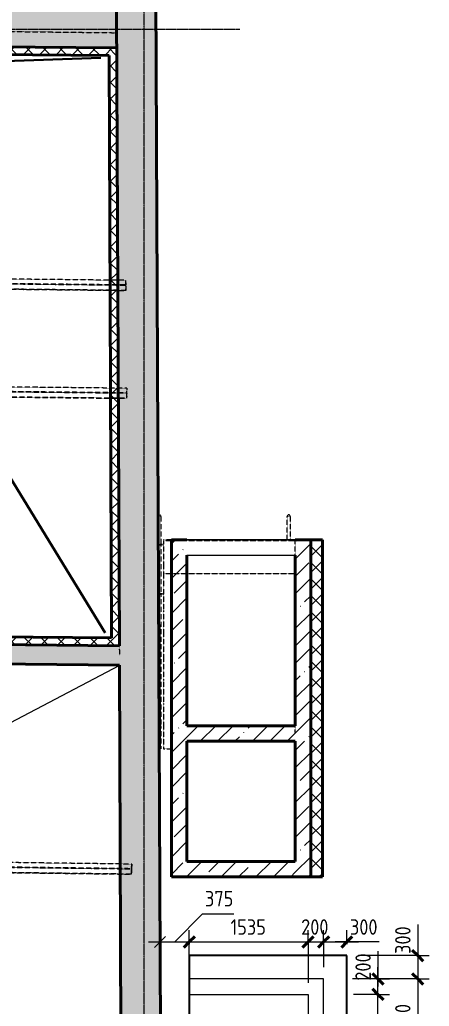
# Model space of a CAD drawing. Header units: millimetres. Extents: x -11886 to 71589, y -4690 to 48120.
# Drawn here: x 54301 to 59590, y 24251 to 36978 of the extents above; entities that cross this region are included whole.
import ezdxf

# ---------------------------------------------------------------- set-up
doc = ezdxf.new("R2010")
doc.units = ezdxf.units.MM
doc.linetypes.add('ADSK_Линия сетки', pattern=[25, 20, -2.5, 0, -2.5])
doc.linetypes.add('ADSK_Сверху', pattern=[4.5, 3, -1.5])
for name, color, linetype, lineweight in [('Каркас', 7, 'Continuous', 18), ('Лестницы', 7, 'Continuous', 18), ('Ограждение', 7, 'Continuous', 18), ('Оси', 7, 'Continuous', 9), ('Размеры', 7, 'Continuous', 9), ('Размеры-100', 7, 'Continuous', 9), ('Стены внутренние', 250, 'Continuous', 18), ('Стены наружные', 250, 'Continuous', 18)]:
    doc.layers.add(name, color=color, linetype=linetype, lineweight=lineweight)
doc.layers.add('Линии', color=7, linetype='Continuous', lineweight=9, true_color=0x00a600)
doc.styles.add('GOST Common_2', font='GOST_Common.ttf', dxfattribs={"width": 0.9, "height": 200})
doc.dimstyles.new('ADSK_Основной_2_мм_Округление_до_1_мм', dxfattribs={"dimscale": 304.8, "dimtxt": 201.142999, "dimasz": 0.463911, "dimexe": 0.492126, "dimexo": 0.492126, "dimgap": 0.098425, "dimtad": 1, "dimdec": 0, "dimdsep": 46, "dimtxsty": 'GOST Common_2', "dimblk1": 'OBLIQUE', "dimblk2": 'OBLIQUE', "dimsah": 1, "dimcen": 0.09, "dimdle": 0.492126, "dimazin": 2, "dimtfac": 1, "dimtdec": 4, "dimtix": 1, "dimtmove": 0, "dimatfit": 3, "dimfxl": 1, "dimtvp": 1, "dimtolj": 1, "dimtzin": 0, "dimlwd": 20, "dimlwe": 20, "dimarcsym": 2})
doc.dimstyles.new('ADSK_Основной_2_мм_Округление_до_1_мм_1', dxfattribs={"dimscale": 304.8, "dimtxt": 201.142999, "dimasz": 0.463911, "dimexe": 0.492126, "dimexo": 0.492126, "dimgap": 0.098425, "dimtad": 1, "dimdec": 0, "dimdsep": 46, "dimtxsty": 'GOST Common_2', "dimblk1": 'OBLIQUE', "dimblk2": 'OBLIQUE', "dimsah": 1, "dimcen": 0.09, "dimdle": 0.492126, "dimazin": 2, "dimtfac": 1, "dimtdec": 4, "dimtix": 1, "dimtmove": 1, "dimatfit": 3, "dimfxl": 1, "dimtvp": 1, "dimtolj": 1, "dimtzin": 0, "dimlwd": 20, "dimlwe": 20, "dimarcsym": 2})
pattern_1 = [(45, (0, 0), (-224.5064, 224.5064), []), (45, (224.5, 0), (-224.5064, 224.5064), [396.875, -79.375, 3.353, -76.022])]
pattern_2 = [(45, (0, 0), (-106.06602, 106.06602), []), (135, (0, 0), (-106.06602, -106.06602), [])]

# ---------------------------------------------------------------- blocks, each defined once
blk = doc.blocks.new('Типовая двутавровая балка _АСТО 20-93_ Балки - 130х360мм-784748-00 План подвала кладочный')
at = {"layer": 'Каркас', "color": 253, "linetype": 'ADSK_Сверху', "true_color": 0xaaaaaa}
for p, q in [((-3049.5, 67.5), (-3049.5, -62.5)), ((-3049.5, 67.5), (3049.5, 67.5)), ((3049.5, -62.5), (3049.5, 67.5)), ((-3049.5, -62.5), (3049.5, -62.5))]:
    blk.add_line(p, q, dxfattribs=at)
at = {"layer": 'Каркас', "color": 253, "linetype": 'ADSK_Сверху', "true_color": 0xb2b2b2}
for p, q in [((-3049.5, 3), (-3049.5, 67.5)), ((3049.5, 67.5), (-3049.5, 67.5)), ((-3049.5, 3), (3049.5, 3)), ((3049.5, 67.5), (3049.5, 3)), ((-3049.5, -62.5), (-3049.5, -3)), ((-3049.5, -3), (3049.5, -3)), ((-3049.5, -62.5), (3049.5, -62.5)), ((3049.5, -3), (3049.5, -62.5))]:
    blk.add_line(p, q, dxfattribs=at)
blk = doc.blocks.new('Типовая двутавровая балка _АСТО 20-93_ Балки - 130х360мм-785250-00 План подвала кладочный')
at = {"layer": 'Каркас', "color": 253, "linetype": 'ADSK_Сверху', "true_color": 0xaaaaaa}
for p, q in [((-3052.5, 67.5), (-3052.5, -62.5)), ((-3052.5, 67.5), (3052.5, 67.5)), ((3052.5, -62.5), (3052.5, 67.5)), ((-3052.5, -62.5), (3052.5, -62.5))]:
    blk.add_line(p, q, dxfattribs=at)
at = {"layer": 'Каркас', "color": 253, "linetype": 'ADSK_Сверху', "true_color": 0xb2b2b2}
for p, q in [((-3052.5, 3), (-3052.5, 67.5)), ((3052.5, 67.5), (-3052.5, 67.5)), ((-3052.5, 3), (3052.5, 3)), ((3052.5, 67.5), (3052.5, 3)), ((-3052.5, -62.5), (-3052.5, -3)), ((-3052.5, -3), (3052.5, -3)), ((-3052.5, -62.5), (3052.5, -62.5)), ((3052.5, -3), (3052.5, -62.5))]:
    blk.add_line(p, q, dxfattribs=at)
blk = doc.blocks.new('Типовая двутавровая балка _АСТО 20-93_ Балки - 130х360мм-785426-00 План подвала кладочный')
at = {"layer": 'Каркас', "color": 253, "linetype": 'ADSK_Сверху', "true_color": 0xaaaaaa}
for p, q in [((-3083.5, 67.5), (-3083.5, -62.5)), ((-3083.5, 67.5), (3083.5, 67.5)), ((3083.5, -62.5), (3083.5, 67.5)), ((-3083.5, -62.5), (3083.5, -62.5))]:
    blk.add_line(p, q, dxfattribs=at)
at = {"layer": 'Каркас', "color": 253, "linetype": 'ADSK_Сверху', "true_color": 0xb2b2b2}
for p, q in [((-3083.5, 3), (-3083.5, 67.5)), ((3083.5, 67.5), (-3083.5, 67.5)), ((-3083.5, 3), (3083.5, 3)), ((3083.5, 67.5), (3083.5, 3)), ((-3083.5, -62.5), (-3083.5, -3)), ((-3083.5, -3), (3083.5, -3)), ((-3083.5, -62.5), (3083.5, -62.5)), ((3083.5, -3), (3083.5, -62.5))]:
    blk.add_line(p, q, dxfattribs=at)
blk = doc.blocks.new('Монолитная лестница - Марш_Внутренний_-2522141-00 План подвала кладочный')
at = {"layer": 'Лестницы', "color": 253, "linetype": 'ADSK_Сверху', "true_color": 0xaaaaaa}
for p, q in [((56159, 30270), (56159, 30255)), ((57859, 30270), (56159, 30270)), ((57859, 30255), (56159, 30255)), ((57859, 30255), (57859, 30270))]:
    blk.add_line(p, q, dxfattribs=at)
blk = doc.blocks.new('Монолитная лестница - ___-2522140-00 План подвала кладочный')
at = {"layer": 'Лестницы', "color": 253, "linetype": 'ADSK_Сверху', "true_color": 0xaaaaaa}
for p, q in [((56159, 30255), (56159, 29955)), ((57859, 30255), (56159, 30255)), ((57859, 29955), (57859, 30255)), ((56159, 29955), (56159, 29830)), ((57859, 29830), (57859, 29955)), ((56159, 29830), (56159, 29655)), ((57859, 29830), (56159, 29830)), ((57859, 29655), (57859, 29830)), ((56159, 29655), (56159, 29355)), ((57859, 29355), (57859, 29655)), ((56159, 29355), (56159, 29055)), ((57859, 29055), (57859, 29355)), ((56159, 29055), (56159, 28755)), ((57859, 28755), (57859, 29055)), ((56159, 28755), (56159, 28455)), ((57859, 28455), (57859, 28755)), ((56159, 28455), (56159, 28155)), ((57859, 28155), (57859, 28455)), ((56159, 28155), (56159, 27855)), ((57859, 27855), (57859, 28155)), ((56159, 27855), (56159, 27570)), ((57859, 27783), (57859, 27855)), ((56159, 27570), (56259, 27570))]:
    blk.add_line(p, q, dxfattribs=at)
blk.add_blockref('Монолитная лестница - Марш_Внутренний_-2522141-00 План подвала кладочный', (0, 0))
blk = doc.blocks.new('Монолитный марш - Марш_Внутренний_-2522141-00 План подвала кладочный')
at = {"layer": 'Лестницы', "color": 253, "linetype": 'ADSK_Сверху', "true_color": 0xaaaaaa}
for p, q in [((56159, 30270), (56159, 30255)), ((57859, 30270), (56159, 30270)), ((57859, 30255), (56159, 30255)), ((57859, 30255), (57859, 30270))]:
    blk.add_line(p, q, dxfattribs=at)
blk = doc.blocks.new('Ограждение - D40-V7-00 План подвала кладочный')
at = {"layer": 'Ограждение', "color": 253, "linetype": 'ADSK_Сверху', "true_color": 0xaaaaaa, "flags": 128}
for points in [[(20, 0), (20, 1), (20, 2), (20, 2), (20, 3), (20, 4), (19, 5), (19, 6), (19, 6), (19, 7), (18, 8), (18, 9), (18, 9), (17, 10), (17, 11), (17, 11), (16, 12), (16, 13), (15, 13), (14, 14), (14, 14), (13, 15), (13, 15), (12, 16), (11, 16), (11, 17), (10, 17), (9, 18), (9, 18), (8, 18), (7, 19), (6, 19), (6, 19), (5, 19), (4, 20), (3, 20), (3, 20), (2, 20), (1, 20), (0, 20), (0, 20)], [(0, -20), (1, -20), (2, -20), (2, -20), (3, -20), (4, -20), (5, -19), (6, -19), (6, -19), (7, -19), (8, -18), (9, -18), (9, -18), (10, -17), (11, -17), (11, -17), (12, -16), (13, -16), (13, -15), (14, -14), (14, -14), (15, -13), (15, -13), (16, -12), (16, -11), (17, -11), (17, -10), (18, -9), (18, -9), (18, -8), (19, -7), (19, -6), (19, -6), (19, -5), (20, -4), (20, -3), (20, -3), (20, -2), (20, -1), (20, 0), (20, 0)]]:
    blk.add_lwpolyline(points, dxfattribs=at)
blk = doc.blocks.new('Ограждение - D40-V8-00 План подвала кладочный')
at = {"layer": 'Ограждение', "color": 253, "linetype": 'ADSK_Сверху', "true_color": 0xaaaaaa, "flags": 128}
for points in [[(20, 0), (20, 1), (20, 2), (20, 2), (20, 3), (20, 4), (19, 5), (19, 6), (19, 6), (19, 7), (18, 8), (18, 9), (18, 9), (17, 10), (17, 11), (17, 11), (16, 12), (16, 13), (15, 13), (14, 14), (14, 14), (13, 15)], [(5, -19), (6, -19), (6, -19), (7, -19), (8, -18), (9, -18), (9, -18), (10, -17), (11, -17), (11, -17), (12, -16), (13, -16), (13, -15), (14, -14), (14, -14), (15, -13), (15, -13), (16, -12), (16, -11), (17, -11), (17, -10), (18, -9), (18, -9), (18, -8), (19, -7), (19, -6), (19, -6), (19, -5), (20, -4), (20, -3), (20, -3), (20, -2), (20, -1), (20, 0), (20, 0)]]:
    blk.add_lwpolyline(points, dxfattribs=at)
blk = doc.blocks.new('Ограждение - D40-V9-00 План подвала кладочный')
at = {"layer": 'Ограждение', "color": 253, "linetype": 'ADSK_Сверху', "true_color": 0xaaaaaa, "flags": 128}
for points in [[(20, 0), (20, 1), (20, 2), (20, 2), (20, 3), (20, 4), (19, 5), (19, 6), (19, 6), (19, 7), (18, 8), (18, 9), (18, 9), (17, 10), (17, 11), (17, 11), (16, 12), (16, 13), (15, 13), (14, 14), (14, 14), (13, 15), (13, 15), (12, 16), (11, 16), (11, 17), (10, 17), (9, 18), (9, 18), (8, 18), (7, 19), (6, 19), (6, 19), (5, 19), (4, 20), (3, 20), (3, 20), (2, 20), (1, 20), (0, 20), (0, 20)], [(0, -20), (1, -20), (2, -20), (2, -20), (3, -20), (4, -20), (5, -19), (6, -19), (6, -19), (7, -19), (8, -18), (9, -18), (9, -18), (10, -17), (11, -17), (11, -17), (12, -16), (13, -16), (13, -15), (14, -14), (14, -14), (15, -13), (15, -13), (16, -12), (16, -11), (17, -11), (17, -10), (18, -9), (18, -9), (18, -8), (19, -7), (19, -6), (19, -6), (19, -5), (20, -4), (20, -3), (20, -3), (20, -2), (20, -1), (20, 0), (20, 0)]]:
    blk.add_lwpolyline(points, dxfattribs=at)
blk = doc.blocks.new('Ограждение - D40-V4-00 План подвала кладочный')
at = {"layer": 'Ограждение', "color": 253, "linetype": 'ADSK_Сверху', "true_color": 0xaaaaaa, "flags": 128}
for points in [[(9, 18), (9, 18), (8, 18), (7, 19), (6, 19), (6, 19), (5, 19), (4, 20)], [(5, -19), (6, -19), (6, -19), (7, -19), (8, -18), (9, -18), (9, -18), (10, -17), (11, -17), (11, -17), (12, -16), (13, -16), (13, -15), (14, -14), (14, -14), (15, -13), (15, -13), (16, -12), (16, -11), (17, -11), (17, -10), (18, -9), (18, -9), (18, -8), (19, -7), (19, -6), (19, -6), (19, -5), (20, -4), (20, -3), (20, -3), (20, -2), (20, -1), (20, 0), (20, 0)], [(20, 0), (20, 1), (20, 2), (20, 2), (20, 3), (20, 4), (19, 5), (19, 6), (19, 6), (19, 7), (18, 8), (18, 9), (18, 9), (17, 10), (17, 11), (17, 11), (16, 12), (16, 13), (15, 13), (14, 14), (14, 14), (13, 15), (13, 15), (12, 16), (11, 16), (11, 17), (10, 17)]]:
    blk.add_lwpolyline(points, dxfattribs=at)
blk = doc.blocks.new('Тип перил - D40-V10-00 План подвала кладочный')
at = {"layer": 'Ограждение', "color": 253, "linetype": 'ADSK_Сверху', "true_color": 0xaaaaaa, "flags": 128}
for points in [[(20, 0), (20, 1), (20, 2), (20, 2), (20, 3), (20, 4), (19, 5), (19, 6), (19, 6), (19, 7), (18, 8), (18, 9), (18, 9), (17, 10), (17, 11), (17, 11), (16, 12), (16, 13), (15, 13), (14, 14), (14, 14), (13, 15)], [(5, -19), (6, -19), (6, -19), (7, -19), (8, -18), (9, -18), (9, -18), (10, -17), (11, -17), (11, -17), (12, -16), (13, -16), (13, -15), (14, -14), (14, -14), (15, -13), (15, -13), (16, -12), (16, -11), (17, -11), (17, -10), (18, -9), (18, -9), (18, -8), (19, -7), (19, -6), (19, -6), (19, -5), (20, -4), (20, -3), (20, -3), (20, -2), (20, -1), (20, 0), (20, 0)]]:
    blk.add_lwpolyline(points, dxfattribs=at)
blk = doc.blocks.new('Тип перил - Перила_Внутренний_-2522170-00 План подвала кладочный')
at = {"layer": 'Ограждение', "color": 253, "linetype": 'ADSK_Сверху', "true_color": 0xaaaaaa, "flags": 128}
for points in [[(56125, 27867), (56125, 27868), (56125, 27870)], [(56125, 27859), (56125, 27860), (56125, 27861), (56125, 27863), (56125, 27864), (56125, 27865), (56125, 27866)]]:
    blk.add_lwpolyline(points, dxfattribs=at)
blk = doc.blocks.new('Тип перил - D40-V5-00 План подвала кладочный')
at = {"layer": 'Ограждение', "color": 253, "linetype": 'ADSK_Сверху', "true_color": 0xaaaaaa, "flags": 128}
for points in [[(20, 0), (20, 1), (20, 2), (20, 2), (20, 3), (20, 4), (19, 5), (19, 6), (19, 6), (19, 7), (18, 8), (18, 9), (18, 9), (17, 10), (17, 11), (17, 11), (16, 12), (16, 13), (15, 13), (14, 14), (14, 14), (13, 15), (13, 15), (12, 16), (11, 16), (11, 17), (10, 17), (9, 18), (9, 18), (8, 18), (7, 19), (6, 19), (6, 19), (5, 19), (4, 20), (3, 20), (3, 20), (2, 20), (1, 20), (0, 20), (0, 20)], [(0, -20), (1, -20), (2, -20), (2, -20), (3, -20), (4, -20), (5, -19), (6, -19), (6, -19), (7, -19), (8, -18), (9, -18), (9, -18), (10, -17), (11, -17), (11, -17), (12, -16), (13, -16), (13, -15), (14, -14), (14, -14), (15, -13), (15, -13), (16, -12), (16, -11), (17, -11), (17, -10), (18, -9), (18, -9), (18, -8), (19, -7), (19, -6), (19, -6), (19, -5), (20, -4), (20, -3), (20, -3), (20, -2), (20, -1), (20, 0), (20, 0)]]:
    blk.add_lwpolyline(points, dxfattribs=at)
blk = doc.blocks.new('Тип перил - Перила_Внутренний_-2522184-00 План подвала кладочный')
at = {"layer": 'Ограждение', "color": 253, "linetype": 'ADSK_Сверху', "true_color": 0xaaaaaa}
for p, q in [((56085, 30281), (56085, 30570)), ((56125, 30570), (56085, 30570)), ((56125, 30570), (56125, 30281)), ((56085, 30141), (56085, 30252)), ((56125, 30252), (56125, 30213)), ((56125, 30198), (56125, 29577)), ((56125, 29562), (56125, 27872)), ((56125, 27859), (56125, 27570))]:
    blk.add_line(p, q, dxfattribs=at)
at = {"layer": 'Ограждение', "color": 253, "linetype": 'ADSK_Сверху', "true_color": 0xaaaaaa, "flags": 128}
for points in [[(56085, 30252), (56085, 30254), (56085, 30257), (56085, 30259), (56085, 30262), (56085, 30265), (56085, 30268), (56085, 30270), (56085, 30273), (56085, 30276), (56085, 30279), (56085, 30281)], [(56125, 30281), (56125, 30278), (56125, 30275), (56125, 30272), (56125, 30270), (56125, 30267), (56125, 30264), (56125, 30262), (56125, 30259), (56125, 30256), (56125, 30254), (56125, 30252)], [(56125, 27859), (56125, 27860), (56125, 27861), (56125, 27863), (56125, 27864), (56125, 27865), (56125, 27866), (56125, 27867), (56125, 27868), (56125, 27870), (56125, 27871), (56125, 27872)]]:
    blk.add_lwpolyline(points, dxfattribs=at)
blk = doc.blocks.new('Тип перил - D40-138916-00 План подвала кладочный')
at = {"layer": 'Ограждение', "color": 253, "linetype": 'ADSK_Сверху', "true_color": 0xaaaaaa, "flags": 128}
for points in [[(9, 18), (9, 18), (8, 18), (7, 19), (6, 19), (6, 19), (5, 19), (4, 20)], [(5, -19), (6, -19), (6, -19), (7, -19), (8, -18), (9, -18), (9, -18), (10, -17), (11, -17), (11, -17), (12, -16), (13, -16), (13, -15), (14, -14), (14, -14), (15, -13), (15, -13), (16, -12), (16, -11), (17, -11), (17, -10), (18, -9), (18, -9), (18, -8), (19, -7), (19, -6), (19, -6), (19, -5), (20, -4), (20, -3), (20, -3), (20, -2), (20, -1), (20, 0), (20, 0)], [(20, 0), (20, 1), (20, 2), (20, 2), (20, 3), (20, 4), (19, 5), (19, 6), (19, 6), (19, 7), (18, 8), (18, 9), (18, 9), (17, 10), (17, 11), (17, 11), (16, 12), (16, 13), (15, 13), (14, 14), (14, 14), (13, 15), (13, 15), (12, 16), (11, 16), (11, 17), (10, 17)]]:
    blk.add_lwpolyline(points, dxfattribs=at)
blk = doc.blocks.new('Тип перил - Перила_Внутренний_-2522212-00 План подвала кладочный')
at = {"layer": 'Ограждение', "color": 253, "linetype": 'ADSK_Сверху', "true_color": 0xaaaaaa}
for p, q in [((57755, 30281), (57755, 30570)), ((57795, 30570), (57755, 30570)), ((57795, 30570), (57795, 30281))]:
    blk.add_line(p, q, dxfattribs=at)
at = {"layer": 'Ограждение', "color": 253, "linetype": 'ADSK_Сверху', "true_color": 0xaaaaaa, "flags": 128}
for points in [[(57755, 30270), (57755, 30273), (57755, 30276), (57755, 30279), (57755, 30281)], [(57795, 30281), (57795, 30278), (57795, 30275), (57795, 30272), (57795, 30270)]]:
    blk.add_lwpolyline(points, dxfattribs=at)
blk = doc.blocks.new('ADSK_Ограждение_Опоры_Г_образная - D15 высота60 консоль80-V11-00 План подвала кладочный')
at = {"layer": 'Ограждение', "color": 253, "linetype": 'ADSK_Сверху', "true_color": 0xaaaaaa}
for p, q in [((-8, 15), (-8, 55)), ((7, 55), (7, 15))]:
    blk.add_line(p, q, dxfattribs=at)
at = {"layer": 'Ограждение', "color": 253, "linetype": 'ADSK_Сверху', "true_color": 0xaaaaaa, "flags": 128}
for points in [[(-8, 0), (-8, 0), (-8, 0), (-8, 0), (-8, 0), (-8, 0), (-8, 0), (-8, 1), (-8, 1), (-8, 1), (-8, 1), (-8, 1), (-8, 2), (-8, 2), (-8, 2), (-8, 3), (-8, 3), (-8, 3), (-8, 4), (-8, 4), (-8, 5), (-8, 5), (-8, 5), (-8, 6), (-8, 6), (-8, 7), (-8, 7), (-8, 8), (-8, 8), (-8, 9), (-8, 10), (-8, 10), (-8, 11), (-8, 11), (-8, 12), (-8, 12), (-8, 13), (-8, 14), (-8, 14), (-8, 15), (-8, 15)], [(7, 15), (7, 14), (7, 14), (7, 13), (7, 13), (7, 12), (7, 11), (7, 11), (7, 10), (7, 10), (7, 9), (7, 9), (7, 8), (7, 8), (7, 7), (7, 7), (7, 6), (7, 6), (7, 5), (7, 5), (7, 4), (7, 4), (7, 3), (7, 3), (7, 3), (7, 2), (7, 2), (7, 2), (7, 1), (7, 1), (7, 1), (7, 1), (7, 1), (7, 0), (7, 0), (7, 0), (7, 0), (7, 0), (7, 0), (7, 0)]]:
    blk.add_lwpolyline(points, dxfattribs=at)
blk = doc.blocks.new('ADSK_Ограждение_Опоры_Г_образная - D15 высота60 консоль80-V12-00 План подвала кладочный')
at = {"layer": 'Ограждение', "color": 253, "linetype": 'ADSK_Сверху', "true_color": 0xaaaaaa}
for p, q in [((-8, 15), (-8, 55)), ((7, 55), (7, 15))]:
    blk.add_line(p, q, dxfattribs=at)
at = {"layer": 'Ограждение', "color": 253, "linetype": 'ADSK_Сверху', "true_color": 0xaaaaaa, "flags": 128}
for points in [[(-8, 0), (-8, 0), (-8, 0), (-8, 0), (-8, 0), (-8, 0), (-8, 0), (-8, 1), (-8, 1), (-8, 1), (-8, 1), (-8, 1), (-8, 2), (-8, 2), (-8, 2), (-8, 3), (-8, 3), (-8, 3), (-8, 4), (-8, 4), (-8, 5), (-8, 5), (-8, 5), (-8, 6), (-8, 6), (-8, 7), (-8, 7), (-8, 8), (-8, 8), (-8, 9), (-8, 10), (-8, 10), (-8, 11), (-8, 11), (-8, 12), (-8, 12), (-8, 13), (-8, 14), (-8, 14), (-8, 15), (-8, 15)], [(7, 15), (7, 14), (7, 14), (7, 13), (7, 13), (7, 12), (7, 11), (7, 11), (7, 10), (7, 10), (7, 9), (7, 9), (7, 8), (7, 8), (7, 7), (7, 7), (7, 6), (7, 6), (7, 5), (7, 5), (7, 4), (7, 4), (7, 3), (7, 3), (7, 3), (7, 2), (7, 2), (7, 2), (7, 1), (7, 1), (7, 1), (7, 1), (7, 1), (7, 0), (7, 0), (7, 0), (7, 0), (7, 0), (7, 0), (7, 0)]]:
    blk.add_lwpolyline(points, dxfattribs=at)
blk = doc.blocks.new('DIMBLOCK79-00 План подвала кладочный')
at = {"layer": 'Размеры-100', "lineweight": 20, "transparency": 16777216}
for p, q in [((59440, 25305), (59440, 24926)), ((59440, 25054), (59440, 24604)), ((59440, 24904), (58674, 24904)), ((59440, 24926), (59440, 24754)), ((59440, 24904), (59590, 24904)), ((59440, 24604), (58599, 24604)), ((59440, 24604), (59590, 24604))]:
    blk.add_line(p, q, dxfattribs=at)
at = {"layer": 'Размеры-100', "lineweight": 40, "transparency": 16777216}
for p, q in [((59440, 24904), (59369, 24974)), ((59440, 24904), (59510, 24833)), ((59440, 24604), (59369, 24674)), ((59440, 24604), (59510, 24533))]:
    blk.add_line(p, q, dxfattribs=at)
at = {"layer": 'Размеры-100', "color": 0, "lineweight": 20, "transparency": 16777216, "insert": (59148, 24926), "char_height": 200, "width": 454.11, "attachment_point": 1, "rotation": 90, "line_spacing_factor": 1.022761, "style": 'GOST Common_2'}
blk.add_mtext('300', dxfattribs=at)
blk = doc.blocks.new('_Oblique')
at = {"color": 0, "linetype": 'ByBlock', "lineweight": -2}
blk.add_line((-0.5, -0.5), (0.5, 0.5), dxfattribs=at)
blk = doc.blocks.new('DIMBLOCK80-00 План подвала кладочный')
at = {"layer": 'Размеры-100', "lineweight": 20, "transparency": 16777216}
for p, q in [((59440, 24604), (58599, 24604)), ((59440, 24604), (59440, 23524)), ((59440, 24604), (59590, 24604)), ((59440, 23524), (58610, 23524)), ((59440, 23524), (59590, 23524))]:
    blk.add_line(p, q, dxfattribs=at)
at = {"layer": 'Размеры-100', "lineweight": 40, "transparency": 16777216}
for p, q in [((59440, 24604), (59369, 24674)), ((59440, 24604), (59510, 24533)), ((59440, 23524), (59369, 23594)), ((59440, 23524), (59510, 23453))]:
    blk.add_line(p, q, dxfattribs=at)
at = {"layer": 'Размеры-100', "color": 0, "lineweight": 20, "transparency": 16777216, "insert": (59148, 23830), "char_height": 200, "width": 560.47, "attachment_point": 1, "rotation": 90, "line_spacing_factor": 1.022761, "style": 'GOST Common_2'}
blk.add_mtext('1080', dxfattribs=at)
blk = doc.blocks.new('DIMBLOCK97-00 План подвала кладочный')
at = {"layer": 'Размеры-100', "lineweight": 40, "transparency": 16777216}
for p, q in [((58926, 24404), (58856, 24474)), ((58926, 24404), (58997, 24333)), ((58926, 23524), (58856, 23594)), ((58926, 23524), (58997, 23453))]:
    blk.add_line(p, q, dxfattribs=at)
at = {"layer": 'Размеры-100', "lineweight": 20, "transparency": 16777216}
for p, q in [((58926, 24404), (58610, 24404)), ((58926, 23524), (58926, 24404)), ((58926, 24404), (59076, 24404)), ((58926, 23524), (58610, 23524)), ((58926, 23524), (59076, 23524))]:
    blk.add_line(p, q, dxfattribs=at)
at = {"layer": 'Размеры-100', "color": 0, "lineweight": 20, "transparency": 16777216, "insert": (58635, 23775), "char_height": 200, "width": 454.11, "attachment_point": 1, "rotation": 90, "line_spacing_factor": 1.022761, "style": 'GOST Common_2'}
blk.add_mtext('880', dxfattribs=at)
blk = doc.blocks.new('DIMBLOCK98-00 План подвала кладочный')
at = {"layer": 'Размеры-100', "lineweight": 20, "transparency": 16777216}
for p, q in [((58926, 24960), (58926, 24581)), ((58926, 24404), (58926, 24754)), ((58926, 24604), (58599, 24604)), ((58926, 24604), (59076, 24604)), ((58926, 24581), (58926, 24504)), ((58926, 24404), (58610, 24404)), ((58926, 24404), (59076, 24404))]:
    blk.add_line(p, q, dxfattribs=at)
at = {"layer": 'Размеры-100', "lineweight": 40, "transparency": 16777216}
for p, q in [((58926, 24604), (58856, 24674)), ((58926, 24604), (58997, 24533)), ((58926, 24404), (58856, 24474)), ((58926, 24404), (58997, 24333))]:
    blk.add_line(p, q, dxfattribs=at)
at = {"layer": 'Размеры-100', "color": 0, "lineweight": 20, "transparency": 16777216, "insert": (58635, 24581), "char_height": 200, "width": 454.11, "attachment_point": 1, "rotation": 90, "line_spacing_factor": 1.022761, "style": 'GOST Common_2'}
blk.add_mtext('200', dxfattribs=at)
blk = doc.blocks.new('DIMBLOCK99-00 План подвала кладочный')
at = {"layer": 'Размеры-100', "lineweight": 20, "transparency": 16777216}
for p, q in [((56489, 25081), (56489, 25231)), ((58024, 25081), (58024, 25231)), ((56339, 25081), (58024, 25081)), ((56489, 25081), (56489, 25054)), ((58024, 25081), (58024, 24554))]:
    blk.add_line(p, q, dxfattribs=at)
at = {"layer": 'Размеры-100', "lineweight": 40, "transparency": 16777216}
for p, q in [((56489, 25081), (56419, 25011)), ((56489, 25081), (56560, 25152)), ((58024, 25081), (57953, 25011)), ((58024, 25081), (58095, 25152))]:
    blk.add_line(p, q, dxfattribs=at)
at = {"layer": 'Размеры-100', "color": 0, "lineweight": 20, "transparency": 16777216, "insert": (57023, 25373), "char_height": 200, "width": 560.47, "attachment_point": 1, "line_spacing_factor": 1.022761, "style": 'GOST Common_2'}
blk.add_mtext('1535', dxfattribs=at)
blk = doc.blocks.new('DIMBLOCK100-00 План подвала кладочный')
at = {"layer": 'Размеры-100', "lineweight": 20, "transparency": 16777216}
for p, q in [((58024, 25081), (58024, 25231)), ((58224, 25081), (58224, 25231)), ((58024, 25081), (58224, 25081)), ((58024, 25081), (58024, 24554)), ((58224, 25081), (58224, 24754))]:
    blk.add_line(p, q, dxfattribs=at)
at = {"layer": 'Размеры-100', "lineweight": 40, "transparency": 16777216}
for p, q in [((58024, 25081), (57953, 25011)), ((58024, 25081), (58095, 25152)), ((58224, 25081), (58153, 25011)), ((58224, 25081), (58295, 25152))]:
    blk.add_line(p, q, dxfattribs=at)
at = {"layer": 'Размеры-100', "color": 0, "lineweight": 20, "transparency": 16777216, "insert": (57935, 25373), "char_height": 200, "width": 454.11, "attachment_point": 1, "line_spacing_factor": 1.022761, "style": 'GOST Common_2'}
blk.add_mtext('200', dxfattribs=at)
blk = doc.blocks.new('DIMBLOCK101-00 План подвала кладочный')
at = {"layer": 'Размеры-100', "lineweight": 20, "transparency": 16777216}
for p, q in [((58224, 25081), (58224, 25231)), ((58524, 25081), (58524, 25231)), ((58224, 25081), (58674, 25081)), ((58224, 25081), (58224, 24754)), ((58565, 25081), (58374, 25081)), ((58524, 25081), (58524, 25054)), ((58943, 25081), (58565, 25081))]:
    blk.add_line(p, q, dxfattribs=at)
at = {"layer": 'Размеры-100', "lineweight": 40, "transparency": 16777216}
for p, q in [((58224, 25081), (58153, 25011)), ((58224, 25081), (58295, 25152)), ((58524, 25081), (58454, 25011)), ((58524, 25081), (58595, 25152))]:
    blk.add_line(p, q, dxfattribs=at)
at = {"layer": 'Размеры-100', "color": 0, "lineweight": 20, "transparency": 16777216, "insert": (58565, 25373), "char_height": 200, "width": 454.11, "attachment_point": 1, "line_spacing_factor": 1.022761, "style": 'GOST Common_2'}
blk.add_mtext('300', dxfattribs=at)
blk = doc.blocks.new('DIMBLOCK181-00 План подвала кладочный')
at = {"layer": 'Defpoints', "color": 0, "transparency": 16777216}
for p in [(56489, 25081), (56114, 24904), (56489, 24583)]:
    blk.add_point(p, dxfattribs=at)
at = {"layer": 'Размеры', "color": 0, "lineweight": 20, "transparency": 16777216}
for p, q in [((56302, 25081), (56663, 25443)), ((56663, 25443), (57065, 25443)), ((56114, 25054), (56114, 25231)), ((56489, 24733), (56489, 25231)), ((55964, 25081), (56639, 25081))]:
    blk.add_line(p, q, dxfattribs=at)
at = {"layer": 'Размеры', "color": 0, "lineweight": 20, "transparency": 16777216, "xscale": 141.4, "yscale": 141.4, "zscale": 141.4, "rotation": 180}
blk.add_blockref('_Oblique', (56114, 25081), dxfattribs=at)
at = {"layer": 'Размеры', "color": 0, "lineweight": 20, "transparency": 16777216, "xscale": 141.4, "yscale": 141.4, "zscale": 141.4}
blk.add_blockref('_Oblique', (56489, 25081), dxfattribs=at)
at = {"layer": 'Размеры', "color": 0, "lineweight": 20, "transparency": 16777216, "insert": (56693, 25739), "char_height": 200, "width": 454.11, "attachment_point": 1, "line_spacing_factor": 1.022761, "style": 'GOST Common_2'}
blk.add_mtext('\\A1;375', dxfattribs=at)

msp = doc.modelspace()

# ---------------------------------------------------------------- hatches: boundary and pattern name
at = {"layer": 'Стены внутренние', "true_color": 0xc0c0c0}
h = msp.add_hatch(color=9, dxfattribs=at)
h.paths.add_polyline_path([(55553.51, 36617.32), (55551.31, 37127.35), (48703.88, 37173.76), (48700.42, 36663.78), (55551.31, 36617.33)])
h.paths.add_polyline_path([(47700.45, 36670.56), (47703.9, 37180.55), (46543.21, 37188.42), (46543.84, 36678.4), (46597.12, 36678.04)])
at = {"layer": 'Стены внутренние', "lineweight": 9}
h = msp.add_hatch(dxfattribs=at)
h.set_pattern_fill('FP_2', color=256, style=0, pattern_type=2)
h.set_pattern_definition(pattern_2)
h.paths.add_polyline_path([(55553.95, 36517.31), (55553.51, 36617.32), (49671.81, 36657.19), (49671.99, 36557.19), (55553.51, 36517.32)])
h = msp.add_hatch(dxfattribs=at)
h.set_pattern_fill('FP_2', color=256, style=0, pattern_type=2)
h.set_pattern_definition(pattern_2)
h.paths.add_polyline_path([(55586.46, 29002.53), (55553.51, 36517.32), (55453.94, 36517.99), (55486.45, 29003.45), (55555.63, 29002.81)])
h = msp.add_hatch(dxfattribs=at)
h.set_pattern_fill('FP_5', color=256, style=0, pattern_type=2)
h.set_pattern_definition(pattern_1)
h.paths.add_polyline_path([(56259.34, 26119.92), (56459.34, 26119.92), (56459.34, 30269.92), (56259.34, 30269.92), (56259.34, 26277.36)])
h = msp.add_hatch(dxfattribs=at)
h.set_pattern_fill('FP_5', color=256, style=0, pattern_type=2)
h.set_pattern_definition(pattern_1)
h.paths.add_polyline_path([(58059.34, 25919.92), (58059.34, 30269.92), (57859.34, 30269.92), (57859.34, 25919.92)])
h = msp.add_hatch(dxfattribs=at)
h.set_pattern_fill('FP_2', color=256, style=0, pattern_type=2)
h.set_pattern_definition(pattern_2)
h.paths.add_polyline_path([(58059.34, 25919.92), (58209.34, 25919.92), (58209.34, 30269.92), (58059.34, 30269.92), (58059.34, 26277.36)])
h = msp.add_hatch(dxfattribs=at)
h.set_pattern_fill('FP_2', color=256, style=0, pattern_type=2)
h.set_pattern_definition(pattern_2)
h.paths.add_polyline_path([(55586.89, 28902.52), (55586.46, 29002.53), (49685.02, 29055.81), (49685.63, 28956.72), (55555.63, 28902.81)])
at = {"layer": 'Стены внутренние', "true_color": 0xc0c0c0}
msp.add_hatch(color=9, dxfattribs=at).paths.add_polyline_path([(55587.97, 28652.5), (55586.89, 28902.52), (49685.19, 28956.73), (49685.63, 28706.71), (55555.63, 28652.8)])
at = {"layer": 'Стены внутренние', "lineweight": 9}
h = msp.add_hatch(dxfattribs=at)
h.set_pattern_fill('FP_5', color=256, style=0, pattern_type=2)
h.set_pattern_definition(pattern_1)
h.paths.add_polyline_path([(56459.34, 27669.92), (57859.34, 27669.92), (57859.34, 27869.92), (56459.34, 27869.92), (56459.34, 27692.49)])
h = msp.add_hatch(dxfattribs=at)
h.set_pattern_fill('FP_5', color=256, style=0, pattern_type=2)
h.set_pattern_definition(pattern_1)
h.paths.add_polyline_path([(56259.34, 25919.92), (57859.34, 25919.92), (57859.34, 26119.92), (56259.34, 26119.92)])
at = {"layer": 'Стены наружные', "true_color": 0xc0c0c0}
msp.add_hatch(color=9, dxfattribs=at).paths.add_polyline_path([(55665.45, 20977.32), (56131.19, 20977.32), (56035.39, 43119.21), (55525.38, 43119.21), (55621.18, 20977.32)])

# ---------------------------------------------------------------- linework, layer by layer
msp.add_lwpolyline([(58524.05, 24903.79), (56489.05, 24903.79), (56489.05, 17763.79), (58524.05, 17763.79)], close=True)
at = {"layer": 'Лестницы', "color": 253, "linetype": 'ADSK_Сверху', "true_color": 0xaaaaaa}
for p, q in [((56159.34, 30254.92), (56159.34, 29954.92)), ((57859.34, 30254.92), (56159.34, 30254.92)), ((57859.34, 29954.92), (57859.34, 30254.92)), ((56159.34, 29954.92), (56159.34, 29830.18)), ((57859.34, 29830.18), (57859.34, 29954.92)), ((56159.34, 29830.18), (56159.34, 29654.92)), ((57859.34, 29830.18), (56159.34, 29830.18)), ((57859.34, 29654.92), (57859.34, 29830.18)), ((56159.34, 29654.92), (56159.34, 29354.92)), ((57859.34, 29354.92), (57859.34, 29654.92)), ((56159.34, 29354.92), (56159.34, 29054.92)), ((57859.34, 29054.92), (57859.34, 29354.92)), ((56159.34, 29054.92), (56159.34, 28754.92)), ((57859.34, 28754.92), (57859.34, 29054.92)), ((56159.34, 28754.92), (56159.34, 28454.92)), ((57859.34, 28454.92), (57859.34, 28754.92)), ((56159.34, 28454.92), (56159.34, 28154.92)), ((57859.34, 28154.92), (57859.34, 28454.92)), ((56159.34, 28154.92), (56159.34, 27854.92)), ((57859.34, 27854.92), (57859.34, 28154.92)), ((56159.34, 27854.92), (56159.34, 27569.92)), ((57859.34, 27783.41), (57859.34, 27854.92)), ((56159.34, 27569.92), (56259.34, 27569.92))]:
    msp.add_line(p, q, dxfattribs=at)
at = {"layer": 'Линии', "color": 18, "lineweight": 40, "true_color": 0x000000}
msp.add_line((56131.69, 20861.57), (56032.62, 43759.21), dxfattribs=at)
at = {"layer": 'Линии', "color": 18, "lineweight": 30, "true_color": 0x000000}
for p, q in [((51432.26, 36347.17), (55349.85, 36486.7)), ((51432.26, 35547.17), (55402.44, 29069.48))]:
    msp.add_line(p, q, dxfattribs=at)
at = {"layer": 'Линии', "color": 18, "lineweight": 18, "true_color": 0x000000}
msp.add_line((50934.27, 26206.83), (55594.19, 28652.45), dxfattribs=at)
at = {"layer": 'Линии', "color": 18, "true_color": 0x000000}
msp.add_line((55596.22, 26089.64), (55596.09, 25958.82), dxfattribs=at)
at = {"layer": 'Оси', "linetype": 'ADSK_Линия сетки'}
for p, q in [((55909.91, -3354.68), (55909.91, 44534.79)), ((-11086.22, 36856.79), (57141.72, 36856.79))]:
    msp.add_line(p, q, dxfattribs=at)
at = {"layer": 'Стены внутренние', "lineweight": 40}
for p, q in [((55590.27, 28902.49), (55551.31, 37127.35)), ((49671.81, 36657.19), (55553.51, 36617.32)), ((49771.99, 36556.51), (55453.94, 36517.99)), ((55453.94, 36517.99), (55486.45, 29003.45)), ((56259.34, 30269.92), (56259.34, 25919.92)), ((56459.34, 30269.92), (56259.34, 30269.92)), ((58209.34, 30269.92), (57859.34, 30269.92)), ((58059.34, 25919.92), (58059.34, 30269.92)), ((58209.34, 25919.92), (58209.34, 30269.92)), ((56459.34, 27869.92), (56459.34, 30069.92)), ((57859.34, 30069.92), (57859.34, 27869.92)), ((55486.45, 29003.45), (49785.02, 29055.81)), ((55586.89, 28902.52), (49685.19, 28956.73)), ((49685.63, 28706.71), (55587.97, 28652.5)), ((57859.34, 27869.92), (56459.34, 27869.92)), ((56459.34, 27669.92), (57859.34, 27669.92)), ((56459.34, 26119.92), (56459.34, 27669.92)), ((57859.34, 27669.92), (57859.34, 26119.92)), ((57859.34, 26119.92), (56459.34, 26119.92)), ((56259.34, 25919.92), (58209.34, 25919.92))]:
    msp.add_line(p, q, dxfattribs=at)
at = {"layer": 'Стены внутренние', "color": 253, "linetype": 'ADSK_Сверху', "true_color": 0xaaaaaa}
msp.add_line((49510.83, 36878.77), (55552.68, 36810.34), dxfattribs=at)
at = {"layer": 'Стены внутренние'}
for p, q in [((57859.34, 30269.92), (56459.34, 30269.92)), ((56459.34, 30069.92), (57859.34, 30069.92)), ((58224.05, 24603.79), (56489.22, 24603.79)), ((56489.22, 24603.79), (56489.22, 24403.79)), ((58224.05, 18063.79), (58224.05, 24603.79)), ((56489.22, 24403.79), (58024.05, 24403.79)), ((58024.05, 24403.79), (58024.05, 22981.68))]:
    msp.add_line(p, q, dxfattribs=at)
at = {"layer": 'Стены наружные', "color": 253, "linetype": 'ADSK_Сверху', "true_color": 0xaaaaaa}
for p, q in [((56089.63, 30580.94), (56032.62, 43759.21)), ((55524.82, 43249.21), (55587.43, 28777.52)), ((56132.1, 20765.08), (56091.46, 30159.93))]:
    msp.add_line(p, q, dxfattribs=at)
at = {"layer": 'Стены наружные', "lineweight": 40}
for p, q in [((56131.19, 20977.32), (56032.62, 43759.21)), ((55587.97, 28652.5), (55621.18, 20977.32))]:
    msp.add_line(p, q, dxfattribs=at)

# ---------------------------------------------------------------- block references
at = {"layer": 'Каркас', "color": 253, "linetype": 'ADSK_Сверху', "true_color": 0xaaaaaa}
for name, p, rotation in [('Типовая двутавровая балка _АСТО 20-93_ Балки - 130х360мм-784748-00 План подвала кладочный', (52622.9, 33585.51), 179.3981531340127), ('Типовая двутавровая балка _АСТО 20-93_ Балки - 130х360мм-785250-00 План подвала кладочный', (52629.97, 32193.37), 179.3981531340109), ('Типовая двутавровая балка _АСТО 20-93_ Балки - 130х360мм-785426-00 План подвала кладочный', (52662.71, 26061.43), 179.2734620295018)]:
    msp.add_blockref(name, p, dxfattribs=dict(at, rotation=rotation))
at = {"layer": 'Лестницы', "color": 253, "linetype": 'ADSK_Сверху', "true_color": 0xaaaaaa}
for name in ['Монолитная лестница - ___-2522140-00 План подвала кладочный', 'Монолитный марш - Марш_Внутренний_-2522141-00 План подвала кладочный']:
    msp.add_blockref(name, (0, 0), dxfattribs=at)
at = {"layer": 'Ограждение', "color": 253, "linetype": 'ADSK_Сверху', "true_color": 0xaaaaaa}
for name, p, rotation in [('Ограждение - D40-V7-00 План подвала кладочный', (56104.74, 30569.92), 90), ('Тип перил - D40-V5-00 План подвала кладочный', (56104.74, 30569.92), 90), ('Ограждение - D40-V8-00 План подвала кладочный', (56104.74, 30569.92), 90), ('Тип перил - D40-V10-00 План подвала кладочный', (56104.74, 30569.92), 90), ('Ограждение - D40-V9-00 План подвала кладочный', (57774.74, 30569.92), 90), ('Тип перил - D40-V5-00 План подвала кладочный', (57774.74, 30569.92), 90), ('Ограждение - D40-V4-00 План подвала кладочный', (57774.74, 30569.92), 90), ('Тип перил - D40-138916-00 План подвала кладочный', (57774.74, 30569.92), 90), ('ADSK_Ограждение_Опоры_Г_образная - D15 высота60 консоль80-V11-00 План подвала кладочный', (56104.74, 30205.85), 269.9999999999998), ('ADSK_Ограждение_Опоры_Г_образная - D15 высота60 консоль80-V12-00 План подвала кладочный', (56104.74, 29569.73), 269.9999999999998)]:
    msp.add_blockref(name, p, dxfattribs=dict(at, rotation=rotation))
for name in ['Тип перил - Перила_Внутренний_-2522184-00 План подвала кладочный', 'Тип перил - Перила_Внутренний_-2522212-00 План подвала кладочный', 'Тип перил - Перила_Внутренний_-2522170-00 План подвала кладочный']:
    msp.add_blockref(name, (0, 0), dxfattribs=at)

# ---------------------------------------------------------------- dimensions: what is measured, and where the dimension line sits
at = {"layer": 'Размеры', "color": 1, "lineweight": 20}
dim = msp.add_linear_dim(base=(56489.22, 25081.21), p1=(56114.2, 24903.79), p2=(56489.22, 24583.11), dimstyle='ADSK_Основной_2_мм_Округление_до_1_мм_1', override={"dimpost": '<>', "dimfxl": 493.433903}, dxfattribs=at)
dim.commit()
dim.dimension.update_dxf_attribs({"geometry": 'DIMBLOCK181-00 План подвала кладочный', "text_midpoint": (56692.69, 25442.81), "dimtype": 160})
at = {"layer": 'Размеры', "lineweight": 20}
for base, p1, p2, override, picture, middle in [((58024.05, 25081.21), (56489.22, 24903.79), (58024.05, 24403.79), {"dimpost": '<>', "dimfxl": 1614.217781}, 'DIMBLOCK99-00 План подвала кладочный', (57256.63, 25211.21)), ((58224.05, 25081.21), (58024.05, 24403.79), (58224.05, 24603.79), {"dimpost": '<>', "dimfxl": 282.842712}, 'DIMBLOCK100-00 План подвала кладочный', (58124.05, 25211.21))]:
    dim = msp.add_linear_dim(base=base, p1=p1, p2=p2, dimstyle='ADSK_Основной_2_мм_Округление_до_1_мм', override=override, dxfattribs=at)
    dim.commit()
    dim.dimension.update_dxf_attribs({"geometry": picture, "text_midpoint": middle})
dim = msp.add_linear_dim(base=(58524.22, 25081.21), p1=(58224.05, 24603.79), p2=(58524.22, 24903.79), dimstyle='ADSK_Основной_2_мм_Округление_до_1_мм_1', override={"dimpost": '<>', "dimfxl": 424.385235}, dxfattribs=at)
dim.commit()
dim.dimension.update_dxf_attribs({"geometry": 'DIMBLOCK101-00 План подвала кладочный', "text_midpoint": (58792.01, 25239.24), "dimtype": 160})
for base, p1, override, picture, middle in [((59439.67, 24603.79), (58524.22, 24903.79), {"dimpost": '<>', "dimfxl": 309.372136}, 'DIMBLOCK79-00 План подвала кладочный', (59281.64, 25153.4)), ((58926.27, 24603.79), (58459.58, 24403.79), {"dimpost": '<>', "dimfxl": 200.298495}, 'DIMBLOCK98-00 План подвала кладочный', (58768.24, 24808.52))]:
    dim = msp.add_linear_dim(base=base, p1=p1, p2=(58448.65, 24603.79), angle=90, dimstyle='ADSK_Основной_2_мм_Округление_до_1_мм_1', override=override, dxfattribs=at)
    dim.commit()
    dim.dimension.update_dxf_attribs({"geometry": picture, "text_midpoint": middle, "dimtype": 160, "text_rotation": 90})
for base, p1, p2, override, picture, middle in [((59439.67, 23523.79), (58448.65, 24603.79), (58459.58, 23523.79), {"dimpost": '<>', "dimfxl": 1080.055317}, 'DIMBLOCK80-00 План подвала кладочный', (59309.67, 24063.79)), ((58926.27, 24403.79), (58459.58, 23523.79), (58459.58, 24403.79), {"dimpost": '<>', "dimfxl": 880}, 'DIMBLOCK97-00 План подвала кладочный', (58796.27, 23963.79))]:
    dim = msp.add_linear_dim(base=base, p1=p1, p2=p2, angle=90, dimstyle='ADSK_Основной_2_мм_Округление_до_1_мм', override=override, dxfattribs=at)
    dim.commit()
    dim.dimension.update_dxf_attribs({"geometry": picture, "text_midpoint": middle})

doc.saveas('drawing.dxf')
